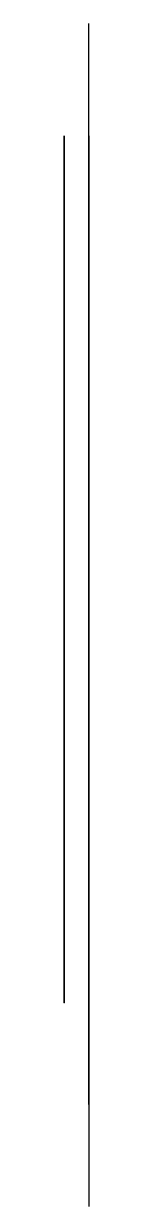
# Model space of a CAD drawing. Header units: centimetres. Extents: x 0 to 0.3, y -2.5 to 12.2.
import ezdxf

# ---------------------------------------------------------------- set-up
doc = ezdxf.new("R2010")
doc.units = ezdxf.units.CM
doc.header["$MEASUREMENT"] = 0
for name, color, linetype in [('Elevator_TopBracket v1_Sketch1', 7, 'Continuous'), ('Elevator_TopBracket v1_Sketch2', 7, 'Continuous'), ('Elevator_TopBracket v1_Sketch3', 7, 'Continuous'), ('Elevator_TopBracket v1_Sketch4', 7, 'Continuous'), ('Elevator_TopBracket v1_Sketch5', 7, 'Continuous'), ('Elevator_TopBracket v1_Sketch6', 7, 'Continuous')]:
    doc.layers.add(name, color=color, linetype=linetype)

msp = doc.modelspace()

# ---------------------------------------------------------------- linework, layer by layer
at = {"layer": 'Elevator_TopBracket v1_Sketch1'}
for p, q in [((0, 0), (0, 10.795)), ((0, 10.795), (0, 10.795, 3.81)), ((0, 10.795, 3.81), (0, 0, 3.81)), ((0, 0, 3.81), (0, 0))]:
    msp.add_line(p, q, dxfattribs=at)
msp.add_point((0, 0), dxfattribs=at)
at = {"layer": 'Elevator_TopBracket v1_Sketch2'}
for p, q in [((0.305, -1.27, 1.905), (0.305, 12.192, 1.905)), ((0.305, 9.652, -5.08), (0.305, 10.922, -5.08)), ((0.305, 10.922, -5.08), (0.305, 10.922, -3.81)), ((0.305, 10.795), (0.305, 10.795, 3.81)), ((0.305, 10.795, 3.81), (0.305, 0, 3.81)), ((0.305, 0), (0.305, 10.795)), ((0.305, 9.652, -3.81), (0.305, 9.652, -5.08)), ((0.305, 8.382, -3.81), (0.305, 9.652, -3.81)), ((0.305, 8.382, -5.08), (0.305, 8.382, -3.81)), ((0.305, 7.112, -5.08), (0.305, 8.382, -5.08)), ((0.305, 5.842, -3.81), (0.305, 7.112, -3.81)), ((0.305, 7.112, -3.81), (0.305, 7.112, -5.08)), ((0.305, 5.842, -5.08), (0.305, 5.842, -3.81)), ((0.305, 4.572, -5.08), (0.305, 5.842, -5.08)), ((0.305, 3.302, -3.81), (0.305, 4.572, -3.81)), ((0.305, 2.54, -2.54), (0.305, 3.175, -2.54)), ((0.305, 0, -1.27), (0.305, 2.54, -1.27)), ((0.305, 0, 3.81), (0.305, 0)), ((0.305, -1.27), (0.305, -1.27, 1.905))]:
    msp.add_line(p, q, dxfattribs=at)
at = {"layer": 'Elevator_TopBracket v1_Sketch2', "extrusion": (1, 0, 0)}
msp.add_circle((4.572, 1.905, 0.305), 0.483, dxfattribs=at)
at = {"layer": 'Elevator_TopBracket v1_Sketch2'}
msp.add_point((0.305, 0), dxfattribs=at)
at = {"layer": 'Elevator_TopBracket v1_Sketch3'}
for p, q in [((0.305, 11.176), (0.305, 11.176, 1.905)), ((0.305, 0), (0.305, 10.795)), ((0.305, 10.795), (0.305, 10.795, 3.81)), ((0.305, 10.795, 3.81), (0.305, 0, 3.81)), ((0.305, 0, 3.81), (0.305, 0))]:
    msp.add_line(p, q, dxfattribs=at)
at = {"layer": 'Elevator_TopBracket v1_Sketch3', "extrusion": (1, 0, 0)}
for centre in [(9.525, 1.907, 0.305), (4.572, 1.905, 0.305)]:
    msp.add_circle(centre, 0.483, dxfattribs=at)
at = {"layer": 'Elevator_TopBracket v1_Sketch3'}
msp.add_point((0.305, 0), dxfattribs=at)
at = {"layer": 'Elevator_TopBracket v1_Sketch4'}
for p, q in [((0.305, 10.795), (0.305, 10.795, 3.81)), ((0.305, 10.795, 3.81), (0.305, 0, 3.81)), ((0.305, 0), (0.305, 10.795)), ((0.305, 1.27, -5.588), (0.305, 0, -5.588)), ((0.305, 1.27), (0.305, 1.27, 0.635)), ((0.305, 0), (0.305, 1.27)), ((0.305, 1.27, 0.635), (0.305, 0, 0.635)), ((0.305, 1.27), (0.305, -2.54)), ((0.305, 0, 3.81), (0.305, 0)), ((0.305, 0, 0.635), (0.305, 0)), ((0.305, 0, -5.588), (0.305, 0, 4.572))]:
    msp.add_line(p, q, dxfattribs=at)
at = {"layer": 'Elevator_TopBracket v1_Sketch4', "extrusion": (1, 0, 0)}
for centre in [(9.525, 1.907, 0.305), (4.572, 1.905, 0.305)]:
    msp.add_circle(centre, 0.483, dxfattribs=at)
at = {"layer": 'Elevator_TopBracket v1_Sketch4'}
msp.add_point((0.305, 0), dxfattribs=at)
at = {"layer": 'Elevator_TopBracket v1_Sketch5'}
for p, q in [((0.305, 0), (0.305, 10.795)), ((0.305, 10.795), (0.305, 10.795, 3.81)), ((0.305, 10.795, 3.81), (0.305, 0, 3.81)), ((0.305, 1.27, 3.175), (0.305, 0, 3.175)), ((0.305, 0, 3.81), (0.305, 1.27, 3.81)), ((0.305, 1.27, 3.81), (0.305, 1.27, 3.175)), ((0.305, 0, 3.81), (0.305, 0)), ((0.305, 0, 3.175), (0.305, 0, 3.81))]:
    msp.add_line(p, q, dxfattribs=at)
at = {"layer": 'Elevator_TopBracket v1_Sketch5', "extrusion": (1, 0, 0)}
for centre, radius in [((9.525, 1.907, 0.305), 0.483), ((4.572, 1.905, 0.305), 0.483), ((1.27, 0.635, 0.305), 0.241)]:
    msp.add_circle(centre, radius, dxfattribs=at)
at = {"layer": 'Elevator_TopBracket v1_Sketch5'}
msp.add_point((0.305, 0), dxfattribs=at)
at = {"layer": 'Elevator_TopBracket v1_Sketch6'}
for p, q in [((0.305, 10.795), (0.305, 10.795, 3.81)), ((0.305, 0), (0.305, 10.795)), ((0.305, 10.795, 3.81), (0.305, 0, 3.81)), ((0.305, 1.27, 1.905), (0.305, 0, 1.905)), ((0.305, 1.27), (0.305, 1.27, 1.905)), ((0.305, 0), (0.305, 1.27)), ((0.305, 0, 3.81), (0.305, 0)), ((0.305, 0, 1.905), (0.305, 0))]:
    msp.add_line(p, q, dxfattribs=at)
at = {"layer": 'Elevator_TopBracket v1_Sketch6', "extrusion": (1, 0, 0)}
for centre, radius in [((9.525, 1.907, 0.305), 0.483), ((4.572, 1.905, 0.305), 0.483), ((1.27, 0.635, 0.305), 0.241), ((1.27, 3.175, 0.305), 0.241)]:
    msp.add_circle(centre, radius, dxfattribs=at)
at = {"layer": 'Elevator_TopBracket v1_Sketch6'}
msp.add_point((0.305, 0), dxfattribs=at)

doc.saveas('drawing.dxf')
